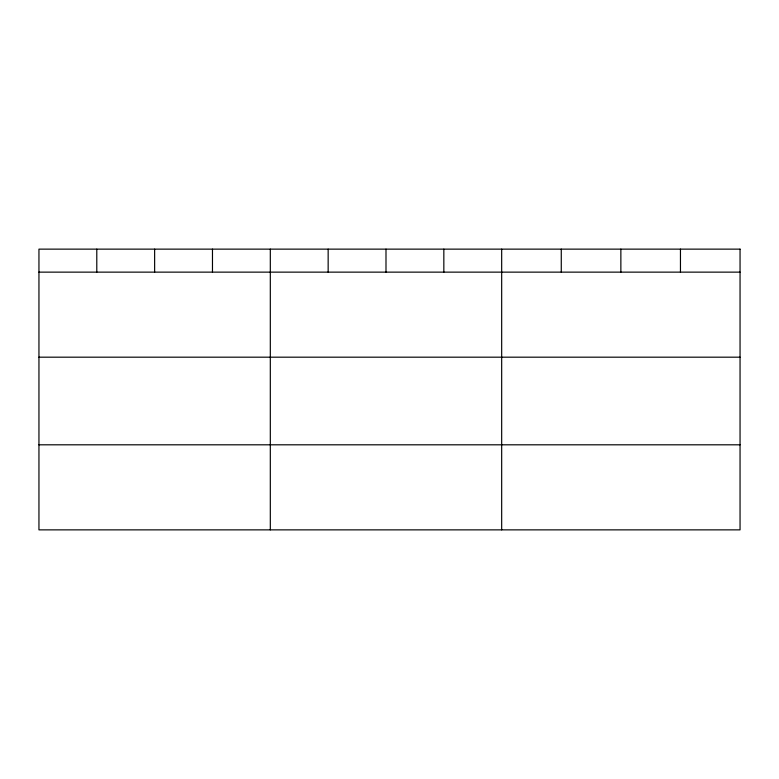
<?xml version="1.0" encoding="UTF-8"?>
<svg xmlns="http://www.w3.org/2000/svg" width="779" height="779" viewBox="0 0 779 779"><rect width="100%" height="100%" fill="white"/><g stroke="black" fill="none" stroke-linecap="round" stroke-linejoin="round"><path stroke-width="1.17" d="M38.95 272.134L740.05 272.134M38.95 357.181L740.05 357.181M38.95 444.809L740.05 444.809M680.457 249.134L680.457 272.134M620.863 249.134L620.863 272.134M561.269 249.134L561.269 272.134M501.676 249.134L501.676 529.866M443.835 249.134L443.835 272.134M385.994 249.134L385.994 272.134M328.154 249.134L328.154 272.134M270.313 249.134L270.313 529.866M212.472 249.134L212.472 272.134M154.632 249.134L154.632 272.134M96.791 249.134L96.791 272.134M740.05 249.134L38.95 249.134L38.95 529.866L740.05 529.866L740.05 249.134"/></g></svg>
